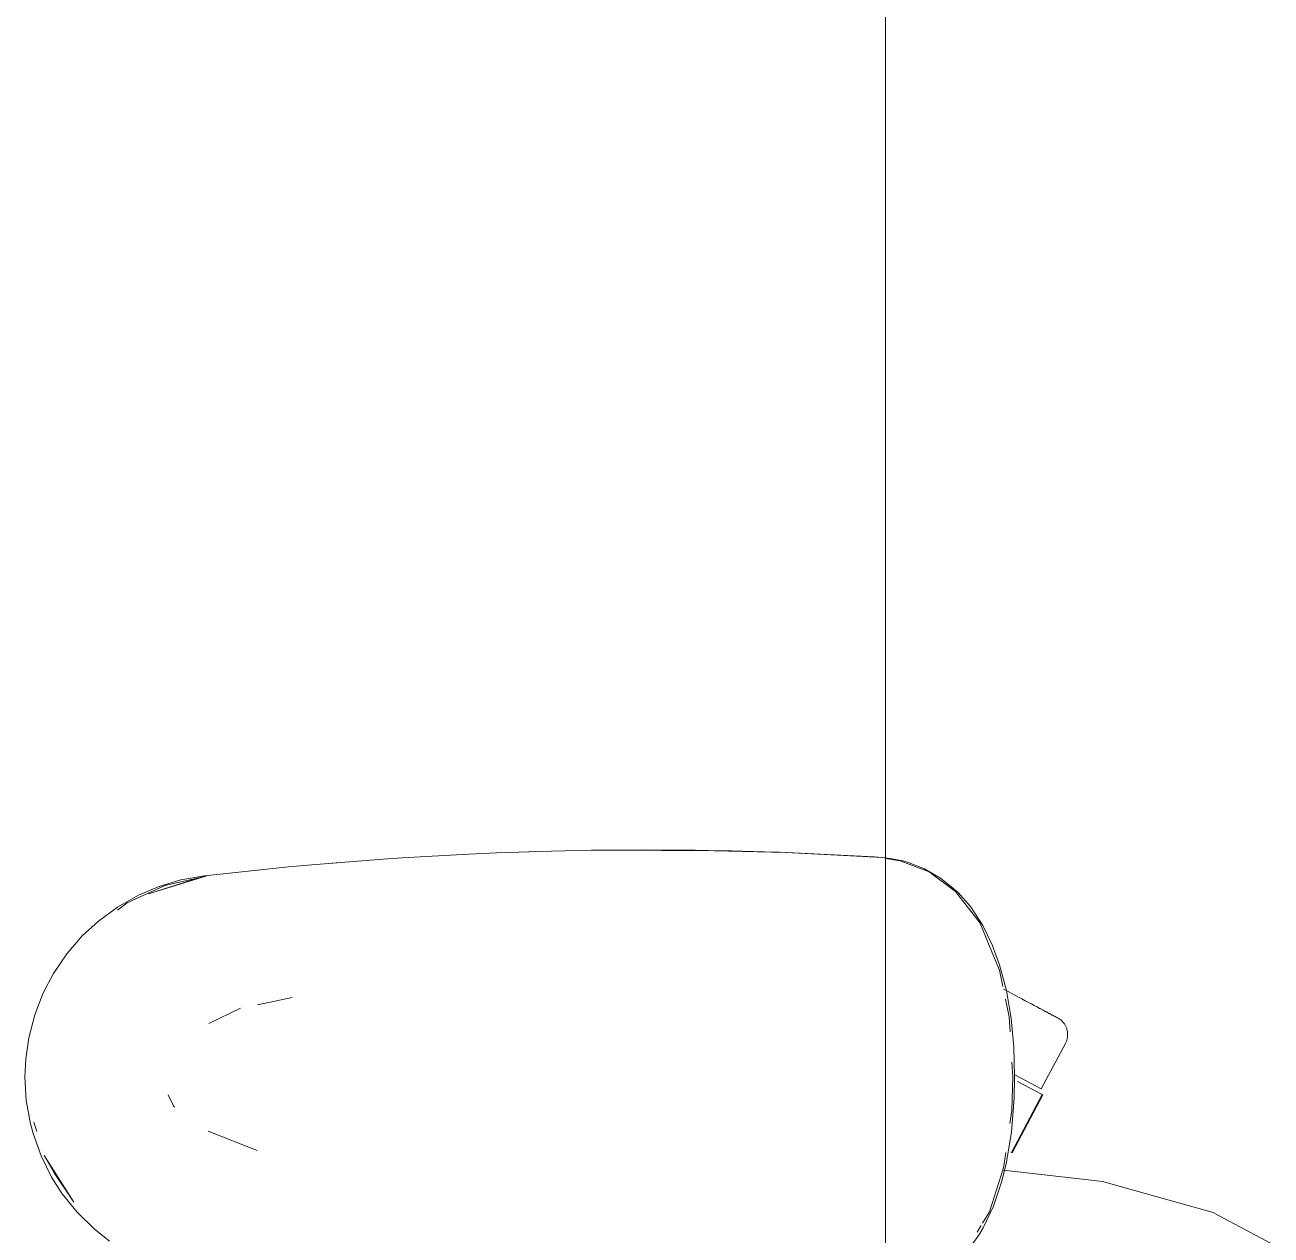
# Model space of a CAD drawing. Header units: millimetres. Extents: x 155927 to 317870, y -36033 to 97293.
# Drawn here: x 158612.1 to 158878.2, y 33422.9 to 33681.4 of the extents above; entities that cross this region are included whole.
import ezdxf

# ---------------------------------------------------------------- set-up
doc = ezdxf.new("R2010")
doc.units = ezdxf.units.MM
doc.header["$MEASUREMENT"] = 0
doc.layers.add('G-IMPT', color=8, linetype='CONTINUOUS', lineweight=9)
doc.layers.add('I-FURN', color=8, linetype='CONTINUOUS', lineweight=9)

msp = doc.modelspace()

# ---------------------------------------------------------------- linework, layer by layer
at = {"layer": 'G-IMPT'}
for p, q in [((158692.64, 33503.51), (158706.78, 33504.32)), ((158712.8, 33504.57), (158706.78, 33504.32)), ((158712.8, 33504.57), (158724.56, 33504.96)), ((158717.69, 33504.71), (158719.62, 33504.82)), ((158719.62, 33504.82), (158721.12, 33504.84)), ((158732.98, 33505.13), (158724.56, 33504.96)), ((158732.98, 33505.13), (158743.78, 33505.21)), ((158732.98, 33505.13), (158753.17, 33505.17)), ((158732.98, 33505.13), (158763, 33505.01)), ((158763, 33505.01), (158743.78, 33505.21)), ((158753.17, 33505.17), (158763, 33505.01)), ((158753.17, 33505.17), (158774.56, 33504.67)), ((158753.17, 33505.17), (158773.35, 33504.71)), ((158753.17, 33505.13), (158755.2, 33505.15)), ((158755.2, 33505.15), (158757.11, 33505.08)), ((158763, 33505.01), (158774.56, 33504.67)), ((158774.56, 33504.67), (158773.35, 33504.71)), ((158773.35, 33504.71), (158795.14, 33503.62)), ((158773.35, 33504.71), (158793.53, 33503.73)), ((158774.56, 33504.67), (158795.14, 33503.62)), ((158795.14, 33503.62), (158793.53, 33503.73)), ((158668.37, 33501.59), (158650.44, 33499.68)), ((158672.5, 33501.94), (158668.37, 33501.59)), ((158687.55, 33503.18), (158672.5, 33501.94)), ((158679.37, 33502.53), (158677.69, 33502.36)), ((158687.55, 33503.18), (158692.64, 33503.51)), ((158795.14, 33503.62), (158796.78, 33503.37)), ((158799, 33502.9), (158795.83, 33503.38)), ((158799.18, 33502.92), (158796.78, 33503.37)), ((158799, 33502.9), (158805.2, 33500.49)), ((158799.18, 33502.92), (158800.52, 33502.56)), ((158804.17, 33501.16), (158800.52, 33502.56)), ((158804.17, 33501.16), (158807.6, 33499.2)), ((158650.95, 33499.68), (158638.49, 33495.85)), ((158638.49, 33495.85), (158647.64, 33498.77)), ((158640.53, 33497.32), (158645.4, 33498.79)), ((158641.98, 33497.64), (158650.39, 33499.56)), ((158650.44, 33499.68), (158645.4, 33498.79)), ((158650.95, 33499.68), (158647.64, 33498.77)), ((158805.2, 33500.49), (158810.82, 33496.33)), ((158807.6, 33499.2), (158811.34, 33496.13)), ((158641.98, 33497.64), (158633.92, 33493.9)), ((158636.3, 33495.51), (158640.53, 33497.32)), ((158810.82, 33496.33), (158816.04, 33489.54)), ((158814.01, 33493.09), (158811.34, 33496.13)), ((158631.81, 33492.31), (158633.92, 33493.9)), ((158636.3, 33495.51), (158631.85, 33493)), ((158816.66, 33489.04), (158814.01, 33493.09)), ((158627.77, 33490), (158631.85, 33493)), ((158627.77, 33490), (158624.33, 33486.84)), ((158816.04, 33489.54), (158817.88, 33485.14)), ((158816.66, 33489.04), (158818.65, 33484.97)), ((158621.01, 33483), (158624.33, 33486.84)), ((158820.21, 33479.52), (158817.88, 33485.14)), ((158618.18, 33478.84), (158621.01, 33483)), ((158820.23, 33480.63), (158818.65, 33484.97)), ((158820.23, 33480.63), (158821.66, 33475.15)), ((158618.18, 33478.84), (158615.99, 33474.67)), ((158820.21, 33479.52), (158820.91, 33476.06)), ((158615.99, 33474.67), (158614.16, 33469.96)), ((158822.66, 33469.22), (158821.66, 33475.15)), ((158669.16, 33473.72), (158661.72, 33472.14)), ((158821.48, 33473.31), (158822.25, 33469.56)), ((158612.9, 33465.09), (158614.16, 33469.96)), ((158651.32, 33468.11), (158658.11, 33471.38)), ((158822.25, 33469.56), (158822.44, 33466.35)), ((158822.66, 33469.22), (158823.23, 33463.07)), ((158612.9, 33465.09), (158612.25, 33460.58)), ((158823.41, 33456.73), (158823.23, 33463.07)), ((158612.08, 33456.73), (158612.25, 33460.58)), ((158822.84, 33459.84), (158823.03, 33456.73)), ((158612.08, 33456.73), (158612.37, 33451.69)), ((158822.8, 33449.57), (158823.03, 33456.73)), ((158823.32, 33452.23), (158823.41, 33456.73)), ((158612.37, 33451.69), (158613.25, 33446.74)), ((158642.69, 33452.91), (158643.71, 33450.68)), ((158643.71, 33450.68), (158644, 33450.23)), ((158823.32, 33452.23), (158822.74, 33444.91)), ((158822.8, 33449.57), (158822.41, 33446.79)), ((158613.25, 33446.74), (158613.82, 33444.62)), ((158614.62, 33445.05), (158614, 33447.08)), ((158661.66, 33441.01), (158651.23, 33445.16)), ((158615.53, 33439.84), (158613.82, 33444.62)), ((158821.62, 33438.15), (158822.74, 33444.91)), ((158615.53, 33439.84), (158617.77, 33435.33)), ((158616.17, 33439.94), (158618.33, 33436.26)), ((158616.17, 33439.94), (158622.5, 33429.99)), ((158821.54, 33440.6), (158821.07, 33437.31)), ((158821.07, 33437.31), (158818.04, 33427.92)), ((158820.65, 33434.22), (158821.62, 33438.15)), ((158617.77, 33435.33), (158620.03, 33431.79)), ((158618.33, 33436.26), (158622.5, 33429.99)), ((158820.95, 33436.8), (158842.23, 33434.39)), ((158820.65, 33434.22), (158818.91, 33429.13)), ((158844.49, 33433.75), (158842.23, 33434.39)), ((158844.49, 33433.75), (158865.84, 33427.75)), ((158623.22, 33427.81), (158620.03, 33431.79)), ((158623.22, 33427.81), (158626.83, 33424.26)), ((158818.04, 33427.92), (158816.58, 33425.46)), ((158818.91, 33429.13), (158816.7, 33424.5)), ((158865.84, 33427.75), (158866.95, 33427.15)), ((158866.95, 33427.15), (158878.19, 33421.14)), ((158626.83, 33424.26), (158630.14, 33421.64)), ((158816.3, 33425), (158815.44, 33423.56)), ((158816.7, 33424.5), (158815.9, 33423.12)), ((158813.45, 33419.67), (158815.9, 33423.12))]:
    msp.add_line(p, q, dxfattribs=at)
at = {"layer": 'I-FURN'}
for p, q in [((158795.83, 34221.19), (158795.83, 32621.19)), ((158795.83, 32621.19), (158795.83, 34221.19)), ((158821.89, 33475.03), (158821.05, 33475.48)), ((158822.7, 33474.6), (158821.89, 33475.03)), ((158823.49, 33474.18), (158822.7, 33474.6)), ((158824.25, 33473.78), (158823.49, 33474.18)), ((158824.98, 33473.39), (158824.25, 33473.78)), ((158825.69, 33473.01), (158824.98, 33473.39)), ((158826.37, 33472.65), (158825.69, 33473.01)), ((158827.02, 33472.31), (158826.37, 33472.65)), ((158827.63, 33471.98), (158827.02, 33472.31)), ((158828.22, 33471.67), (158827.63, 33471.98)), ((158827.91, 33471.83), (158828.48, 33471.53)), ((158828.77, 33471.37), (158828.22, 33471.67)), ((158828.48, 33471.53), (158829.01, 33471.25)), ((158829.29, 33471.1), (158828.77, 33471.37)), ((158829.01, 33471.25), (158829.51, 33470.98)), ((158829.77, 33470.84), (158829.29, 33471.1)), ((158829.51, 33470.98), (158829.98, 33470.73)), ((158830.21, 33470.61), (158829.77, 33470.84)), ((158829.98, 33470.73), (158830.41, 33470.5)), ((158830.62, 33470.39), (158830.21, 33470.61)), ((158830.41, 33470.5), (158830.8, 33470.29)), ((158831, 33470.19), (158830.62, 33470.39)), ((158830.8, 33470.29), (158831.16, 33470.1)), ((158831.33, 33470.01), (158831, 33470.19)), ((158831.16, 33470.1), (158831.47, 33469.94)), ((158831.63, 33469.85), (158831.33, 33470.01)), ((158831.47, 33469.94), (158831.75, 33469.79)), ((158831.89, 33469.72), (158831.63, 33469.85)), ((158831.75, 33469.79), (158831.99, 33469.66)), ((158832.11, 33469.6), (158831.89, 33469.72)), ((158831.99, 33469.66), (158832.19, 33469.55)), ((158832.29, 33469.5), (158832.11, 33469.6)), ((158832.19, 33469.55), (158832.36, 33469.47)), ((158832.43, 33469.43), (158832.29, 33469.5)), ((158832.36, 33469.47), (158832.48, 33469.4)), ((158832.53, 33469.38), (158832.43, 33469.43)), ((158832.48, 33469.4), (158832.56, 33469.36)), ((158832.59, 33469.34), (158832.53, 33469.38)), ((158832.56, 33469.36), (158832.6, 33469.34)), ((158832.61, 33469.33), (158832.59, 33469.34)), ((158832.6, 33469.34), (158832.61, 33469.33)), ((158832.61, 33469.33), (158832.75, 33469.25)), ((158832.75, 33469.25), (158832.89, 33469.17)), ((158832.89, 33469.17), (158833.02, 33469.08)), ((158833.02, 33469.08), (158833.15, 33468.99)), ((158833.15, 33468.99), (158833.28, 33468.89)), ((158833.28, 33468.89), (158833.4, 33468.78)), ((158833.4, 33468.78), (158833.52, 33468.67)), ((158833.52, 33468.67), (158833.63, 33468.56)), ((158833.63, 33468.56), (158833.74, 33468.44)), ((158833.74, 33468.44), (158833.84, 33468.31)), ((158833.84, 33468.31), (158833.94, 33468.19)), ((158833.94, 33468.19), (158834.04, 33468.06)), ((158834.04, 33468.06), (158834.13, 33467.92)), ((158834.13, 33467.92), (158834.21, 33467.78)), ((158834.21, 33467.78), (158834.29, 33467.64)), ((158834.29, 33467.64), (158834.36, 33467.5)), ((158834.36, 33467.5), (158834.42, 33467.35)), ((158834.42, 33467.35), (158834.49, 33467.2)), ((158834.49, 33467.2), (158834.54, 33467.05)), ((158834.54, 33467.05), (158834.59, 33466.9)), ((158834.59, 33466.9), (158834.63, 33466.74)), ((158834.63, 33466.74), (158834.66, 33466.58)), ((158834.66, 33466.58), (158834.69, 33466.42)), ((158829.12, 33454.2), (158834.27, 33463.88)), ((158834.29, 33463.92), (158834.27, 33463.88)), ((158834.37, 33464.06), (158834.29, 33463.92)), ((158834.43, 33464.21), (158834.37, 33464.06)), ((158834.49, 33464.36), (158834.43, 33464.21)), ((158834.54, 33464.51), (158834.49, 33464.36)), ((158834.59, 33464.67), (158834.54, 33464.51)), ((158834.63, 33464.82), (158834.59, 33464.67)), ((158834.67, 33464.98), (158834.63, 33464.82)), ((158834.7, 33465.14), (158834.67, 33464.98)), ((158834.69, 33466.42), (158834.72, 33466.26)), ((158834.72, 33465.3), (158834.7, 33465.14)), ((158834.72, 33466.26), (158834.73, 33466.1)), ((158834.73, 33465.46), (158834.72, 33465.3)), ((158834.73, 33466.1), (158834.74, 33465.94)), ((158834.74, 33465.62), (158834.73, 33465.46)), ((158834.74, 33465.94), (158834.75, 33465.78)), ((158834.75, 33465.78), (158834.74, 33465.62)), ((158823.5, 33457.19), (158829.12, 33454.2)), ((158824.02, 33455.78), (158829.31, 33452.97)), ((158829.31, 33452.97), (158822.74, 33440.6)), ((158822.91, 33440.51), (158829.48, 33452.87)), ((158822.74, 33440.6), (158822.64, 33440.65))]:
    msp.add_line(p, q, dxfattribs=at)

doc.saveas('drawing.dxf')
